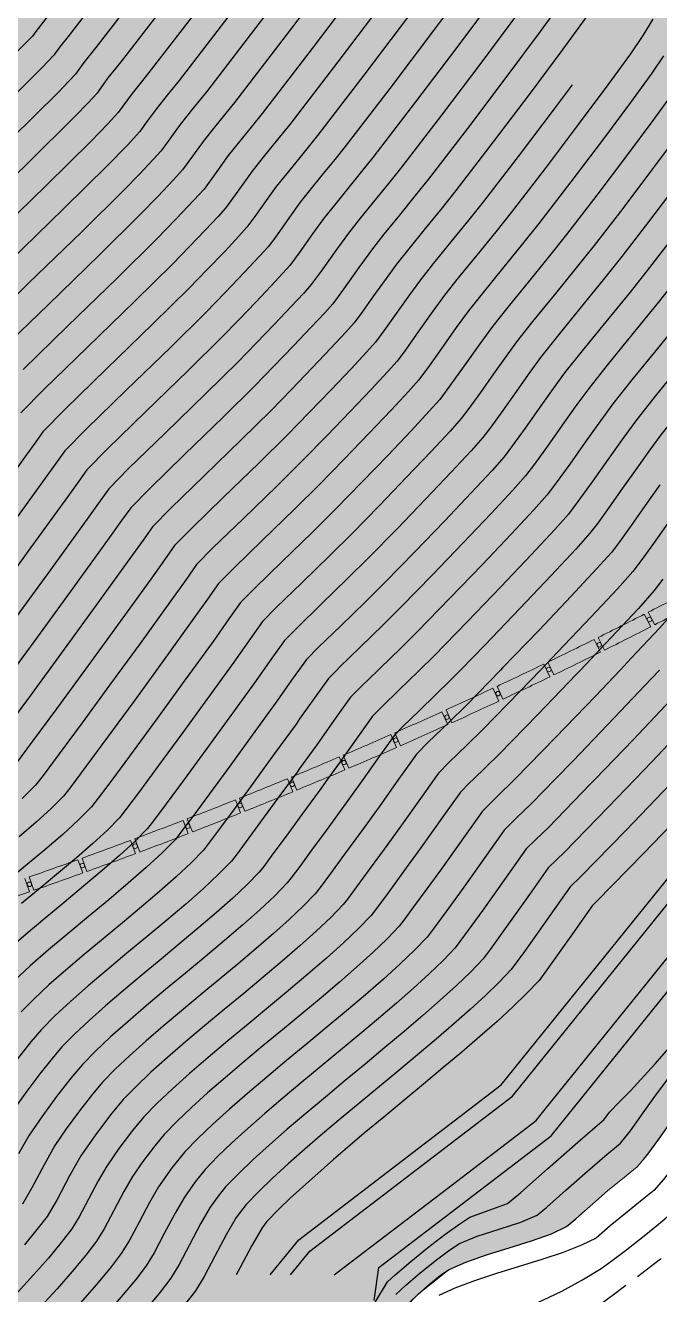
# Model space of a CAD drawing. Header units: millimetres. Extents: x -335 to 64136, y 248 to 109842.
# Drawn here: x -43.4 to -16.5, y 576.9 to 630.8 of the extents above; entities that cross this region are included whole.
import ezdxf

# ---------------------------------------------------------------- set-up
doc = ezdxf.new("R2010")
doc.units = ezdxf.units.MM
doc.header["$MEASUREMENT"] = 0
doc.linetypes.add('TRATTEGGIATA2', pattern=[0.375, 0.25, -0.125])
for name, color, linetype in [('colore lago', 131, 'Continuous'), ('curve livello 1m', 2, 'Continuous'), ('curve livello 5m', 7, 'Continuous'), ('LIN010CO', 2, 'Continuous'), ('LIN018CO', 6, 'Continuous'), ('TRATTCOLO-32', 255, 'Continuous')]:
    doc.layers.add(name, color=color, linetype=linetype)
doc.layers.add('Colori bordi', color=5, linetype='Continuous', plot=False)
doc.layers.add('no_plot', color=5, linetype='Continuous', plot=False)

# ---------------------------------------------------------------- blocks, each defined once
blk = doc.blocks.new('barrageflott')
at = {"layer": 'TRATTCOLO-32'}
h = blk.add_hatch(color=256, dxfattribs=at)
h.paths.add_polyline_path([(-40.677, 110.423), (-41.157, 110.064, -0.002639), (-39.854, 108.3), (-39.369, 108.655, 0.002639)])
h.paths.add_polyline_path([(-39.257, 108.501), (-39.742, 108.147, -0.002639), (-38.458, 106.369), (-37.97, 106.717, 0.002639)])
h.paths.add_polyline_path([(-37.86, 106.563), (-38.348, 106.214, -0.002639), (-37.085, 104.422), (-36.593, 104.764, 0.002639)])
h.paths.add_polyline_path([(-36.484, 104.608), (-36.977, 104.266, -0.002639), (-35.735, 102.459), (-35.238, 102.796, 0.002639)])
h.paths.add_polyline_path([(-35.131, 102.639), (-35.628, 102.302, -0.002639), (-34.406, 100.48), (-33.906, 100.812, 0.002639)])
h.paths.add_polyline_path([(-33.801, 100.653), (-34.302, 100.322, -0.002639), (-33.101, 98.487), (-32.597, 98.813, 0.002639)])
h.paths.add_polyline_path([(-32.494, 98.653), (-32.998, 98.328, -0.002639), (-31.819, 96.479), (-31.311, 96.799, 0.002639)])
h.paths.add_polyline_path([(-31.21, 96.638), (-31.718, 96.318, -0.002639), (-30.56, 94.456), (-30.048, 94.77, 0.002639)])
h.paths.add_polyline_path([(-29.949, 94.608), (-30.46, 94.294, -0.002639), (-29.324, 92.419), (-28.809, 92.727, 0.002639)])
h.paths.add_polyline_path([(-28.711, 92.564), (-29.226, 92.256, -0.002639), (-28.111, 90.367), (-27.593, 90.67, 0.002639)])
h.paths.add_polyline_path([(-27.497, 90.505), (-28.016, 90.203, -0.002639), (-26.922, 88.302), (-26.401, 88.599, 0.002639)])
h.paths.add_polyline_path([(-26.307, 88.433), (-26.829, 88.137, -0.002639), (-25.757, 86.224), (-25.232, 86.514, 0.002639)])
h.paths.add_polyline_path([(-25.14, 86.348), (-25.665, 86.058, -0.002639), (-24.616, 84.132), (-24.088, 84.416, 0.002639)])
h.paths.add_polyline_path([(-23.998, 84.249), (-24.526, 83.965, -0.002639), (-23.499, 82.027), (-22.967, 82.306, 0.002639)])
h.paths.add_polyline_path([(-22.879, 82.137), (-23.411, 81.859, -0.002639), (-22.406, 79.91), (-21.871, 80.182, 0.002639)])
h.paths.add_polyline_path([(-21.785, 80.013), (-22.32, 79.741, -0.002639), (-21.337, 77.78), (-20.799, 78.046, 0.002639)])
h.paths.add_polyline_path([(-20.715, 77.876), (-21.253, 77.61, -0.002639), (-20.293, 75.639), (-19.752, 75.898, 0.002639)])
h.paths.add_polyline_path([(-19.67, 75.727), (-20.211, 75.468, -0.002639), (-19.274, 73.485), (-18.73, 73.738, 0.002639)])
h.paths.add_polyline_path([(-16.684, 69.21), (-17.233, 68.969, -0.002639), (-16.365, 66.956), (-15.812, 67.19, 0.002639)])
h.paths.add_polyline_path([(-17.654, 71.394), (-18.201, 71.147, -0.002639), (-17.309, 69.143), (-16.76, 69.384, 0.002639)])
h.paths.add_polyline_path([(-18.65, 73.566), (-19.194, 73.313, -0.002639), (-18.279, 71.32), (-17.732, 71.567, 0.002639)])
h = blk.add_hatch(color=256, dxfattribs=at)
h.paths.add_polyline_path([(-4.689, 33.162, 0.002639), (-5.201, 35.3), (-5.784, 35.158, -0.002639), (-5.273, 33.025)])
h.paths.add_polyline_path([(-5.247, 35.485, 0.002639), (-5.784, 37.618), (-6.365, 37.468, -0.002639), (-5.829, 35.342)])
h.paths.add_polyline_path([(-5.831, 37.802, 0.002639), (-6.393, 39.929), (-6.972, 39.773, -0.002639), (-6.412, 37.652)])
h.paths.add_polyline_path([(-6.442, 40.112, 0.002639), (-7.028, 42.232), (-7.606, 42.07, -0.002639), (-7.022, 39.956)])
h.paths.add_polyline_path([(-7.08, 42.415, 0.002639), (-7.69, 44.529), (-8.266, 44.359, -0.002639), (-7.657, 42.252)])
h.paths.add_polyline_path([(-7.744, 44.711, 0.002639), (-8.378, 46.817), (-8.952, 46.641, -0.002639), (-8.319, 44.541)])
h.paths.add_polyline_path([(-8.434, 46.999, 0.002639), (-9.092, 49.097), (-9.664, 48.915, -0.002639), (-9.007, 46.822)])
h.paths.add_polyline_path([(-9.15, 49.279, 0.002639), (-9.833, 51.37), (-10.402, 51.18, -0.002639), (-9.722, 49.095)])
h.paths.add_polyline_path([(-9.893, 51.55, 0.002639), (-10.599, 53.633), (-11.166, 53.437, -0.002639), (-10.462, 51.36)])
h.paths.add_polyline_path([(-10.661, 53.813, 0.002639), (-11.392, 55.887), (-11.956, 55.685, -0.002639), (-11.228, 53.616)])
h.paths.add_polyline_path([(-11.456, 56.066, 0.002639), (-12.21, 58.133), (-12.772, 57.924, -0.002639), (-12.02, 55.864)])
h.paths.add_polyline_path([(-12.276, 58.311, 0.002639), (-13.053, 60.368), (-13.614, 60.153, -0.002639), (-12.838, 58.102)])
h.paths.add_polyline_path([(-13.122, 60.546, 0.002639), (-13.923, 62.594), (-14.481, 62.373, -0.002639), (-13.682, 60.33)])
h.paths.add_polyline_path([(-13.993, 62.771, 0.002639), (-14.818, 64.81), (-15.373, 64.582, -0.002639), (-14.551, 62.549)])
h.paths.add_polyline_path([(-14.89, 64.986, 0.002639), (-15.738, 67.015), (-16.29, 66.781, -0.002639), (-15.445, 64.758)])
at = {"layer": 'LIN010CO', "lineweight": 0}
for p, q in [((-22.406, 79.91), (-21.871, 80.182)), ((-22.32, 79.741), (-21.785, 80.013)), ((-21.337, 77.78), (-20.799, 78.046)), ((-21.253, 77.61), (-20.715, 77.876)), ((-20.293, 75.639), (-19.752, 75.898)), ((-20.211, 75.468), (-19.67, 75.727)), ((-19.274, 73.485), (-18.73, 73.738)), ((-19.194, 73.313), (-18.65, 73.566)), ((-18.279, 71.32), (-17.732, 71.567)), ((-18.201, 71.147), (-17.654, 71.394)), ((-17.309, 69.143), (-16.76, 69.384)), ((-17.233, 68.969), (-16.684, 69.21)), ((-16.365, 66.956), (-15.812, 67.19)), ((-16.29, 66.781), (-15.738, 67.015)), ((-15.445, 64.758), (-14.89, 64.986)), ((-15.373, 64.582), (-14.818, 64.81)), ((-14.551, 62.549), (-13.993, 62.771)), ((-14.481, 62.373), (-13.923, 62.594)), ((-13.682, 60.33), (-13.122, 60.546)), ((-13.614, 60.153), (-13.053, 60.368)), ((-12.838, 58.102), (-12.276, 58.311)), ((-12.772, 57.924), (-12.21, 58.133)), ((-12.02, 55.864), (-11.456, 56.066)), ((-11.956, 55.685), (-11.392, 55.887)), ((-11.228, 53.616), (-10.661, 53.813)), ((-11.166, 53.437), (-10.599, 53.633))]:
    blk.add_line(p, q, dxfattribs=at)
for centre in [(-22.095, 79.962), (-21.026, 77.828), (-19.982, 75.683), (-18.962, 73.526), (-17.967, 71.357), (-16.996, 69.177), (-16.051, 66.986), (-15.131, 64.784), (-14.237, 62.572), (-13.368, 60.349), (-12.524, 58.117), (-11.706, 55.876), (-10.914, 53.625)]:
    blk.add_circle(centre, 0.095, dxfattribs=at)
for radius, start, end in [(208.344, 26.97352, 27.57839), (207.744, 26.97352, 27.57839), (208.344, 26.31634, 26.92121), (207.744, 26.31634, 26.92121), (208.344, 25.65917, 26.26404), (207.744, 25.65917, 26.26404), (208.344, 25.002, 25.60687), (207.744, 25.002, 25.60687), (208.344, 24.34482, 24.94969), (207.744, 24.34482, 24.94969), (208.344, 23.68765, 24.29252), (207.744, 23.68765, 24.29252), (208.344, 23.03048, 23.63535), (207.744, 23.03048, 23.63535), (208.344, 22.3733, 22.97817), (207.744, 22.3733, 22.97817), (208.344, 21.71613, 22.321), (207.744, 21.71613, 22.321), (208.344, 21.05896, 21.66383), (207.744, 21.05896, 21.66383), (207.744, 20.40178, 21.00665), (208.344, 20.40178, 21.00665), (207.744, 19.74461, 20.34948), (208.344, 19.74461, 20.34948), (207.744, 19.08744, 19.69231), (208.344, 19.08744, 19.69231), (208.344, 18.43027, 19.03514)]:
    blk.add_arc((-207.55, -14.318), radius, start, end, dxfattribs=at)

msp = doc.modelspace()

# ---------------------------------------------------------------- hatches: boundary and pattern name
at = {"layer": 'colore lago', "linetype": 'Continuous', "lineweight": 0}
msp.add_hatch(color=256, dxfattribs=at).paths.add_polyline_path([(-26.73371, 576.86851), (-27.30586, 576.27454), (-28.35533, 575.7556), (-28.58868, 576.59704), (-34.21807, 572.19889), (-30.53148, 558.90548), (-31.43052, 558.20307), (-41.18732, 563.7232), (-46.81662, 559.32504), (-45.40271, 558.52504), (-46.96419, 558.52504), (-48.93714, 557.47983), (-49.87211, 556.98452), (-50.64523, 556.57494), (-51.1421, 556.31171), (-51.74525, 555.99218), (-52.2825, 555.20983), (-52.85074, 554.31486), (-53.3022, 553.53849), (-53.54948, 553.02397), (-53.63694, 552.32055), (-53.72318, 551.55359), (-53.90602, 551.03188), (-54.22497, 550.25882), (-54.58434, 549.46631), (-54.84207, 548.99805), (-55.85491, 548.01943), (-57.28507, 546.64493), (-58.09324, 545.85163), (-58.80894, 545.14402), (-59.32647, 544.62705), (-59.54012, 544.40568), (-59.77608, 543.86858), (-60.2396, 543.2605), (-60.9479, 542.43178), (-61.53023, 541.81696), (-61.91661, 541.45747), (-62.79601, 541.08281), (-63.86363, 540.74355), (-64.63227, 540.38776), (-64.91308, 539.94514), (-65.21795, 539.44233), (-65.92872, 538.84553), (-66.83402, 538.20357), (-67.55837, 537.5993), (-67.87962, 537.10368), (-68.14968, 536.6152), (-68.40435, 536.15692), (-68.77119, 535.59333), (-69.30456, 534.80804), (-69.9071, 533.94255), (-70.48144, 533.13836), (-71.16371, 532.22249), (-71.96992, 531.17075), (-72.65822, 530.29865), (-73.40125, 529.39268), (-74.13912, 528.51179), (-74.80092, 527.73881), (-75.31576, 527.15654), (-75.61271, 526.84782), (-76.49509, 526.28644), (-77.21889, 525.79902), (-77.46004, 525.14725), (-78.07824, 523.42433), (-86.41016, 525.11729), (-87.59323, 525.3577), (-86.66466, 530.70549), (-86.11966, 536.21049), (-85.92366, 541.7735), (-86.09065, 547.31649), (-86.61266, 552.86749), (-87.52266, 558.34749), (-88.80066, 563.77149), (-90.39565, 569.09049), (-92.36266, 574.27948), (-94.67265, 579.34549), (-97.28665, 584.23349), (-100.24565, 588.95349), (-103.24065, 593.15749), (-106.63165, 597.31349), (-110.40766, 601.38849), (-113.60965, 604.43649), (-117.43968, 607.72349), (-120.85766, 610.30849), (-125.46066, 613.41649), (-130.27665, 616.21348), (-135.23565, 618.68548), (-140.36965, 620.80949), (-145.63966, 622.60249), (-151.01165, 624.04348), (-156.46066, 625.13849), (-161.95365, 625.86749), (-167.33266, 626.22448), (-172.88967, 626.23349), (-178.45165, 625.88649), (-183.94565, 625.14448), (-189.40265, 624.05949), (-192.61674, 623.19254), (-195.26265, 624.43249), (-196.81963, 628.49598), (-196.22853, 629.22996), (-195.76018, 630.08589), (-195.55509, 630.80699), (-195.76254, 631.56973), (-196.26445, 632.51294), (-196.79267, 633.48696), (-197.07904, 634.34208), (-196.99263, 634.83798), (-196.78555, 635.76246), (-196.19062, 638.04703), (-195.37504, 640.97803), (-194.47488, 644.16127), (-193.62618, 647.20257), (-192.96498, 649.70778), (-192.79854, 650.45211), (-192.61456, 651.31606), (-192.49413, 651.82661), (-192.19694, 652.44128), (-191.8245, 653.19788), (-191.33542, 654.33903), (-190.77337, 655.71956), (-190.17104, 657.23426), (-189.56109, 658.77796), (-188.97623, 660.24546), (-188.44912, 661.53159), (-188.01245, 662.53115), (-187.6845, 663.18801), (-187.02891, 664.22677), (-185.33049, 667.16673), (-183.31352, 670.32618), (-182.01501, 672.3005), (6.94187, 672.3005), (24.51942, 640.41892), (22.35258, 637.79302), (19.43992, 633.90845), (16.56166, 629.21652), (13.26785, 624.19701), (9.6617, 619.3413), (7.51188, 615.31799), (2.55244, 608.88901), (2.0328, 607.77608), (1.51316, 606.66316), (1.18443, 607.56056), (0.67902, 608.9403), (-4.57797, 604.10318), (0.16695, 591.14975), (-0.67262, 590.37724), (-10.84219, 595.09389), (-16.09919, 590.25677), (-12.89175, 588.76916), (-13.38813, 587.69007), (-13.6595, 587.40962), (-14.15258, 586.78781), (-14.71984, 586.01012), (-15.32596, 585.1479), (-15.93559, 584.27252), (-16.51337, 583.45533), (-17.02397, 582.76771), (-17.43204, 582.28102), (-17.97069, 581.83978), (-18.69237, 581.25458), (-19.31937, 580.70789), (-20.03851, 580.07211), (-20.42828, 579.73967), (-21.07226, 579.43865), (-21.91495, 579.14058), (-23.82435, 578.54217), (-24.70498, 578.23628), (-25.41219, 577.92223)])

# ---------------------------------------------------------------- linework, layer by layer
at = {"layer": 'Colori bordi', "linetype": 'Continuous', "lineweight": 0, "flags": 128}
msp.add_lwpolyline([(-15.93559, 584.27252), (-16.51337, 583.45533), (-17.02397, 582.76771), (-17.43204, 582.28102), (-17.43204, 582.28102), (-17.97069, 581.83978), (-18.69237, 581.25458), (-19.31937, 580.70789), (-20.03851, 580.07211), (-20.42828, 579.73967), (-21.07226, 579.43865), (-21.91495, 579.14058), (-23.82435, 578.54217), (-24.70498, 578.23628), (-25.41219, 577.92223), (-26.73371, 576.86851), (-27.30586, 576.27454)], dxfattribs=at)
at = {"layer": 'curve livello 1m', "color": 152, "linetype": 'TRATTEGGIATA2', "ltscale": 5, "flags": 128}
msp.add_lwpolyline([(-9.70448, 587.2909), (-10.48138, 585.61583), (-11.50293, 584.35602), (-12.60912, 582.95529), (-13.1347, 582.25087), (-13.79151, 581.34543), (-14.45607, 580.42443), (-15.00487, 579.67332), (-15.31443, 579.27754), (-15.7446, 578.91282), (-16.49605, 578.3152), (-17.45237, 577.58296), (-18.4449, 576.83997), (-19.31406, 576.20439), (-19.90028, 575.7944), (-20.61748, 575.35065), (-21.71594, 574.70246), (-22.64196, 574.16975), (-25.60643, 572.56052), (-27.33622, 572.08081)], dxfattribs=at)
at = {"layer": 'curve livello 5m', "color": 2, "flags": 128}
for points in [[(-28.68796, 648.67982), (-28.70389, 648.64955), (-29.61122, 646.98227), (-30.46506, 645.47565), (-31.23497, 644.18935), (-31.23497, 644.18935), (-32.21875, 642.7588), (-33.99246, 640.32003), (-36.30802, 637.20662), (-38.91733, 633.75215), (-41.57229, 630.29019), (-41.57229, 630.29019), (-41.92644, 629.84991), (-42.17844, 629.50005), (-42.67588, 628.97539), (-44.7627, 626.91048)], [(-25.98125, 641.32397), (-26.18702, 640.9609), (-26.84639, 639.85927), (-26.84639, 639.85927), (-27.68893, 638.63411), (-29.20799, 636.54548), (-31.1911, 633.87906), (-33.42578, 630.92055), (-35.69957, 627.95563), (-36.28175, 627.23271), (-36.82766, 626.55318), (-36.82766, 626.55318), (-37.26046, 625.94978), (-37.63037, 625.43878), (-37.63037, 625.43878), (-37.96675, 625.06842), (-38.5536, 624.44945), (-39.21486, 623.76756), (-39.21486, 623.76756), (-41.00214, 621.99904), (-43.25736, 619.80934), (-45.28377, 617.83676)], [(-24.42351, 632.77092), (-26.07417, 630.5515), (-27.93424, 628.08895), (-29.82685, 625.62106), (-29.82685, 625.62106), (-30.26609, 625.06908), (-30.80844, 624.40219), (-31.33551, 623.75358), (-31.72889, 623.25645), (-31.72889, 623.25645), (-32.18916, 622.62077), (-32.71629, 621.8747), (-33.08229, 621.37751), (-33.08229, 621.37751), (-33.45647, 620.9607), (-34.10994, 620.26407), (-34.91747, 619.41972), (-35.75384, 618.55973), (-35.75384, 618.55973), (-37.24158, 617.08761), (-39.11884, 615.26488), (-40.80564, 613.6229), (-41.72202, 612.69299), (-41.72202, 612.69299), (-42.04069, 612.24495), (-42.47626, 611.62924), (-42.47626, 611.62924), (-44.2343, 609.19794)], [(-20.20001, 628.24209), (-20.95725, 627.22393), (-22.44269, 625.25735), (-23.95413, 623.2865), (-23.95413, 623.2865), (-24.5721, 622.50991), (-25.33514, 621.57166), (-26.07667, 620.65913), (-26.63011, 619.95973), (-26.63011, 619.95973), (-27.09443, 619.32327), (-27.65676, 618.52839), (-28.1818, 617.7883), (-28.53422, 617.31624), (-28.53422, 617.31624), (-28.91829, 616.88455), (-29.5764, 616.17712), (-30.41832, 615.28911), (-31.35387, 614.31566), (-32.29282, 613.35191), (-32.29282, 613.35191), (-33.48103, 612.17617), (-34.98032, 610.72043), (-36.3275, 609.40904), (-37.05938, 608.66636), (-37.05938, 608.66636), (-37.48761, 608.06429), (-38.07291, 607.23693), (-38.07291, 607.23693), (-39.4771, 605.29499), (-40.83711, 603.42401), (-42.06855, 601.73909), (-43.08705, 600.35529), (-43.80824, 599.3877)], [(-15.84032, 623.89637), (-16.95115, 622.42575), (-18.08141, 620.95193), (-18.08141, 620.95193), (-18.87811, 619.95075), (-19.86183, 618.74113), (-20.81782, 617.56469), (-21.53133, 616.663), (-21.53133, 616.663), (-21.99453, 616.03172), (-22.56092, 615.23452), (-23.14121, 614.41216), (-23.64605, 613.7054), (-23.98615, 613.25497), (-23.98615, 613.25497), (-24.4813, 612.69842), (-25.32974, 611.7864), (-26.41517, 610.64156), (-27.62128, 609.38656), (-28.8318, 608.14408), (-28.8318, 608.14408), (-29.72047, 607.26474), (-30.8418, 606.17598), (-31.84937, 605.19518), (-32.39675, 604.63972), (-32.39675, 604.63972), (-32.93452, 603.88364), (-33.66955, 602.84462), (-34.71991, 601.39203), (-35.7372, 599.99252), (-36.65833, 598.73218), (-37.42018, 597.69709), (-37.95964, 596.97332), (-38.21359, 596.64696), (-38.21359, 596.64696), (-38.74729, 596.10242), (-39.395, 595.50354), (-40.12869, 594.86357), (-40.92027, 594.19578), (-41.74171, 593.51344), (-42.56492, 592.82981), (-43.36187, 592.15815), (-44.10448, 591.51173)], [(-12.89209, 617.75857), (-13.18412, 617.39158), (-14.38852, 615.91061), (-15.55898, 614.47024), (-16.43256, 613.36627), (-16.43256, 613.36627), (-16.89342, 612.74095), (-17.45468, 611.95461), (-18.05306, 611.107), (-18.62528, 610.29782), (-19.10804, 609.62681), (-19.43807, 609.1937), (-19.43807, 609.1937), (-20.04431, 608.5123), (-21.08308, 607.39567), (-22.41201, 605.994), (-23.8887, 604.45747), (-24.93498, 603.38356)], [(-33.00054, 577.68741), (-31.79135, 579.18419), (-23.20061, 585.75967), (-5.67584, 607.49649)], [(-24.93499, 603.38356), (-25.37079, 602.93624), (-25.37079, 602.93624), (-25.95992, 602.3533), (-26.7033, 601.63152), (-27.37125, 600.98131), (-27.73413, 600.61308), (-27.73413, 600.61308), (-28.38145, 599.70297), (-29.05654, 598.7487)], [(-16.48422, 603.38356), (-16.83644, 603.00494), (-18.40887, 601.34644), (-20.15613, 599.52837), (-20.91574, 598.7487)], [(-29.05653, 598.7487), (-29.2662, 598.45231), (-29.96271, 597.48907), (-30.63729, 596.56103), (-31.24811, 595.72528), (-31.75331, 595.03889), (-32.11103, 594.55895), (-32.27944, 594.34253), (-32.27944, 594.34253), (-32.81331, 593.79203), (-33.4481, 593.19345), (-34.16393, 592.55617), (-34.94092, 591.88961), (-35.75919, 591.20316), (-36.59885, 590.50621), (-37.44004, 589.80816), (-38.26286, 589.11842), (-39.04745, 588.44637), (-39.77391, 587.80142), (-40.42237, 587.19295), (-40.97295, 586.63038), (-40.97295, 586.63038), (-41.46169, 586.0531), (-42.07255, 585.2656), (-42.69945, 584.4088), (-43.23629, 583.62366), (-43.23629, 583.62366), (-43.68405, 582.83358)], [(-20.91574, 598.7487), (-21.90976, 597.72842), (-22.56476, 597.08707), (-23.07148, 596.58645), (-23.07148, 596.58645), (-23.82835, 595.52232), (-24.86285, 594.06), (-24.86285, 594.06), (-25.53739, 593.12954), (-26.08644, 592.38069), (-26.34528, 592.0381), (-26.34528, 592.0381), (-26.87886, 591.48354), (-27.50263, 590.88602), (-28.20179, 590.25253), (-28.96152, 589.59008), (-29.767, 588.90567), (-30.60343, 588.2063), (-31.456, 587.49898), (-32.30989, 586.7907), (-33.15028, 586.08847), (-33.96237, 585.39929), (-34.73134, 584.73016), (-35.44238, 584.08809), (-36.08067, 583.48007), (-36.63141, 582.91311), (-36.63141, 582.91311), (-37.17176, 582.24245), (-37.74363, 581.43559), (-37.74363, 581.43559), (-38.12895, 580.7702), (-38.56999, 579.9365), (-38.99239, 579.14259), (-39.32175, 578.59655), (-39.32175, 578.59655), (-39.79905, 577.97719), (-40.38335, 577.2726), (-41.04972, 576.50921)], [(-17.16895, 582.59479), (-17.02397, 582.76771), (-16.51337, 583.45533), (-15.93558, 584.27251), (-15.32596, 585.14789), (-14.71984, 586.01011), (-14.15257, 586.7878), (-13.6595, 587.40961), (-13.38813, 587.69007)], [(-27.30585, 576.27455), (-27.12604, 576.48665), (-26.73371, 576.86851), (-26.26718, 577.28231), (-25.77271, 577.67174), (-25.41219, 577.92223), (-24.70498, 578.23628), (-23.82435, 578.54217), (-22.86332, 578.84268), (-21.91495, 579.14058), (-21.07225, 579.43865), (-20.42828, 579.73966), (-20.0385, 580.0721), (-19.72213, 580.35181)]]:
    msp.add_lwpolyline(points, dxfattribs=at)
at = {"layer": 'LIN018CO', "color": 2, "flags": 128}
for points in [[(-32.13922, 577.68741), (-31.32051, 578.70083), (-22.72951, 585.27653), (-4.81521, 607.49649)], [(-18.24377, 588.56205), (-15.15214, 592.39675)], [(-21.3354, 584.72735), (-18.24377, 588.56205)], [(-22.09389, 583.96223), (-21.72401, 584.24534), (-21.3354, 584.72735)], [(-26.00634, 580.96757), (-22.09389, 583.96223)], [(-29.91879, 577.97292), (-26.00634, 580.96757)], [(-30.2918, 577.68741), (-29.91879, 577.97292)]]:
    msp.add_lwpolyline(points, dxfattribs=at)
at = {"layer": 'no_plot'}
for p, q in [((-28.40069, 578.00152), (-21.09118, 583.59633)), ((-32.15607, 580.94376), (-30.31778, 582.59474)), ((-28.58868, 576.59703), (-28.40069, 578.00152)), ((-28.56215, 576.50139), (-28.0306, 577.39115))]:
    msp.add_line(p, q, dxfattribs=at)
at = {"layer": 'no_plot', "flags": 128}
for points in [[(-24.50592, 659.96855), (-25.11212, 658.55054), (-25.85112, 656.92958), (-26.6916, 655.16703), (-27.60227, 653.32428), (-28.55181, 651.46269), (-29.50893, 649.64363), (-30.44232, 647.92848), (-31.32067, 646.3786), (-32.11269, 645.05537), (-32.11269, 645.05537), (-33.12471, 643.58374), (-34.94936, 641.07495), (-37.33141, 637.87214), (-40.01564, 634.31847), (-42.74683, 630.7571), (-42.74683, 630.7571), (-42.9462, 630.50925), (-43.08806, 630.3123), (-43.36808, 630.01695), (-45.51481, 627.89276)], [(-23.17513, 657.40398), (-23.7475, 656.06513), (-24.44524, 654.53466), (-25.23881, 652.87051), (-26.09863, 651.13063), (-26.99517, 649.37297), (-27.89885, 647.65546), (-28.78013, 646.03606), (-29.60945, 644.5727), (-30.35726, 643.32334), (-30.35726, 643.32334), (-31.31278, 641.93387), (-33.03557, 639.56512), (-35.28464, 636.54111), (-37.81902, 633.18583), (-40.39774, 629.82328), (-40.39774, 629.82328), (-40.90669, 629.19056), (-41.26883, 628.6878), (-41.5438, 628.38986), (-41.98367, 627.93382), (-41.98367, 627.93382), (-44.01059, 625.92819)], [(-30.16771, 633.21355), (-32.32747, 630.35423), (-34.52502, 627.48871), (-34.52502, 627.48871), (-34.93943, 626.97065), (-35.43016, 626.36804), (-35.80791, 625.89383), (-35.80791, 625.89383), (-36.30009, 625.20764), (-36.72075, 624.62653), (-36.72075, 624.62653), (-37.10329, 624.20534), (-37.77066, 623.50144), (-38.52265, 622.72599), (-38.52265, 622.72599), (-40.25003, 621.01676), (-42.42965, 618.90045), (-44.38814, 616.99399)], [(-36.72071, 632.61951), (-39.2232, 629.35637), (-39.2232, 629.35637), (-39.56573, 628.93103), (-39.88693, 628.53121), (-39.88693, 628.53121), (-40.35921, 627.87554), (-40.71782, 627.487), (-41.29147, 626.89226), (-41.29147, 626.89226), (-43.25848, 624.9459), (-45.74047, 622.53601)], [(-29.14433, 632.54803), (-31.22916, 629.78791), (-33.35048, 627.0218), (-33.35048, 627.0218), (-33.81489, 626.44123), (-34.36483, 625.76591), (-34.78815, 625.23449), (-34.78815, 625.23449), (-35.33972, 624.4655), (-35.81114, 623.81427), (-35.81114, 623.81427), (-36.23983, 623.34227), (-36.98772, 622.55344), (-37.83045, 621.68443), (-37.83045, 621.68443), (-39.49792, 620.03447), (-41.60195, 617.99156), (-43.49252, 616.15122)], [(-23.46661, 632.01601), (-25.05079, 629.88598), (-26.83593, 627.52263), (-28.6523, 625.15415), (-28.6523, 625.15415), (-29.12729, 624.55725), (-29.71378, 623.83608), (-30.28374, 623.13469), (-30.70913, 622.59711), (-30.70913, 622.59711), (-31.20686, 621.90969), (-31.77689, 621.10291), (-32.17268, 620.56526), (-32.17268, 620.56526), (-32.46789, 620.23344), (-32.97372, 619.6897), (-33.62085, 619.00715), (-34.33993, 618.25893), (-35.06163, 617.51817), (-35.06163, 617.51817), (-36.48947, 616.10532), (-38.29113, 614.35599), (-39.91001, 612.78013), (-40.78949, 611.88766), (-40.78949, 611.88766), (-41.13008, 611.40882), (-41.59559, 610.75078), (-41.59559, 610.75078), (-43.28286, 608.41735), (-44.91703, 606.1692)], [(-35.6224, 632.05319), (-38.04865, 628.88945), (-38.04865, 628.88945), (-38.47107, 628.36492), (-38.86718, 627.87187), (-38.86718, 627.87187), (-39.4496, 627.06329), (-39.89184, 626.58413), (-40.59927, 625.85069), (-40.59927, 625.85069), (-42.50637, 623.96362), (-44.91277, 621.62712)], [(-20.44121, 632.0346), (-21.55282, 630.50618), (-23.00402, 628.55496), (-24.63931, 626.38999), (-26.30321, 624.22032), (-26.30321, 624.22032), (-26.8497, 623.53358), (-27.52446, 622.70387), (-28.1802, 621.89691), (-28.66962, 621.27842), (-28.66962, 621.27842), (-29.24226, 620.48754), (-29.89809, 619.55933), (-30.35345, 618.94075), (-30.35345, 618.94075), (-30.69309, 618.559), (-31.27506, 617.93341), (-32.01959, 617.14813), (-32.8469, 616.28729), (-33.67723, 615.43504), (-33.67723, 615.43504), (-34.98525, 614.14075), (-36.63573, 612.53821), (-38.11876, 611.09458), (-38.92443, 610.27701), (-38.92443, 610.27701), (-39.30884, 609.73655), (-39.83425, 608.99386), (-39.83425, 608.99386), (-41.37998, 606.85617), (-42.87707, 604.79661), (-44.23263, 602.94185)], [(-28.12094, 631.88252), (-30.13085, 629.22159), (-32.17593, 626.55489), (-32.17593, 626.55489), (-32.69035, 625.91181), (-33.29949, 625.16378), (-33.7684, 624.57514), (-33.7684, 624.57514), (-34.37935, 623.72336), (-34.90152, 623.00202), (-34.90152, 623.00202), (-35.2148, 622.65304), (-35.76191, 622.0698), (-36.43801, 621.36288), (-37.13825, 620.64286), (-37.13825, 620.64286), (-38.74581, 619.05218), (-40.77425, 617.08267), (-42.59689, 615.30845), (-43.58707, 614.30365)], [(-34.52409, 631.48687), (-36.87411, 628.42254), (-36.87411, 628.42254), (-37.37641, 627.79882), (-37.84742, 627.21252), (-37.84742, 627.21252), (-38.22083, 626.69192), (-38.53998, 626.25103), (-38.53998, 626.25103), (-39.06585, 625.68127), (-39.90706, 624.80912), (-39.90706, 624.80912), (-41.75425, 622.98133), (-44.08506, 620.71823)], [(-27.09756, 631.21701), (-29.03255, 628.65527), (-31.00139, 626.08798), (-31.00139, 626.08798), (-31.56581, 625.38239), (-32.23416, 624.56166), (-32.74864, 623.9158), (-32.74864, 623.9158), (-33.17146, 623.33185), (-33.65569, 622.6465), (-33.99191, 622.18976), (-33.99191, 622.18976), (-34.33564, 621.80687), (-34.93593, 621.16694), (-35.67774, 620.3913), (-36.44604, 619.6013), (-36.44604, 619.6013), (-37.9937, 618.06989), (-39.94654, 616.17378), (-41.70126, 614.46567), (-42.65454, 613.49832), (-42.65454, 613.49832), (-42.95131, 613.08108), (-43.35693, 612.50771), (-43.35693, 612.50771), (-45.18574, 609.97854)], [(-19.53524, 631.20966), (-20.59593, 629.75127), (-21.98063, 627.88945), (-23.541, 625.82367), (-25.12867, 623.75341), (-25.12867, 623.75341), (-25.7109, 623.02175), (-26.4298, 622.13776), (-27.12843, 621.27802), (-27.64987, 620.61907), (-27.64987, 620.61907), (-28.08733, 620.01943), (-28.61713, 619.27053), (-29.1118, 618.57325), (-29.44383, 618.12849), (-29.44383, 618.12849), (-29.80569, 617.72177), (-30.42573, 617.05527), (-31.21896, 616.21862), (-32.10038, 615.30148), (-32.98502, 614.39347), (-32.98502, 614.39347), (-34.23314, 613.15846), (-35.80802, 611.62932), (-37.22313, 610.25181), (-37.99191, 609.47168), (-37.99191, 609.47168), (-38.39823, 608.90042), (-38.95358, 608.1154), (-38.95358, 608.1154), (-40.42854, 606.07558), (-41.85709, 604.11031), (-43.15059, 602.34047), (-44.22042, 600.88693)], [(-22.50972, 631.26109), (-24.0274, 629.22047), (-25.73762, 626.95631), (-27.47776, 624.68724), (-27.47776, 624.68724), (-27.98849, 624.04541), (-28.61912, 623.26998), (-29.23197, 622.5158), (-29.68938, 621.93776), (-29.68938, 621.93776), (-30.22456, 621.19862), (-30.83749, 620.33112), (-31.26306, 619.753), (-31.26306, 619.753), (-31.58049, 619.39622), (-32.12439, 618.81156), (-32.82022, 618.07764), (-33.59342, 617.27311), (-34.36943, 616.4766), (-34.36943, 616.4766), (-35.73736, 615.12303), (-37.46343, 613.4471), (-39.01438, 611.93736), (-39.85696, 611.08234), (-39.85696, 611.08234), (-40.21946, 610.57269), (-40.71492, 609.87232), (-40.71492, 609.87232), (-42.33142, 607.63676), (-43.89705, 605.48291)], [(-16.77532, 631.02843), (-17.19151, 630.3331), (-17.19151, 630.3331), (-17.72331, 629.55978), (-18.68213, 628.24145), (-19.93386, 626.55842), (-21.34438, 624.69103), (-22.77958, 622.81959), (-22.77958, 622.81959), (-23.4333, 621.99808), (-24.24048, 621.00555), (-25.0249, 620.04024), (-25.61036, 619.30038), (-25.61036, 619.30038), (-26.10153, 618.62711), (-26.69639, 617.78625), (-27.2518, 617.00335), (-27.6246, 616.50399), (-27.6246, 616.50399), (-28.0309, 616.04732), (-28.72707, 615.29898), (-29.61769, 614.3596), (-30.60735, 613.32984), (-31.60061, 612.31034), (-31.60061, 612.31034), (-32.72891, 611.19389), (-34.15262, 609.81154), (-35.43188, 608.56627), (-36.12685, 607.86103), (-36.12685, 607.86103), (-36.57699, 607.22816), (-37.19224, 606.35847), (-37.19224, 606.35847), (-38.52566, 604.5144), (-39.81713, 602.73771), (-40.9865, 601.13771), (-41.95367, 599.82365), (-42.63852, 598.90482), (-42.96092, 598.4905), (-42.96092, 598.4905), (-43.52386, 597.92457)], [(-16.31379, 629.46708), (-16.81735, 628.73484), (-17.72524, 627.48654), (-18.91048, 625.89291), (-20.24607, 624.12471), (-21.60504, 622.35267), (-21.60504, 622.35267), (-22.2945, 621.48625), (-23.14581, 620.43945), (-23.97313, 619.42135), (-24.5906, 618.64103), (-24.5906, 618.64103), (-25.10863, 617.93095), (-25.73602, 617.04411), (-26.3218, 616.2184), (-26.71499, 615.69173), (-26.71499, 615.69173), (-27.1435, 615.2101), (-27.87773, 614.42083), (-28.81706, 613.43009), (-29.86083, 612.34402), (-30.90841, 611.26877), (-30.90841, 611.26877), (-31.9768, 610.2116), (-33.32491, 608.90265), (-34.53625, 607.72349), (-35.19433, 607.0557), (-35.19433, 607.0557), (-35.66638, 606.39203), (-36.31157, 605.48001), (-36.31157, 605.48001), (-37.57422, 603.7338), (-38.79714, 602.05142), (-39.90446, 600.53633), (-40.8203, 599.29201), (-41.4688, 598.42195), (-41.77409, 598.02962), (-41.77409, 598.02962), (-42.29382, 597.50288), (-42.93204, 596.91966), (-43.65545, 596.29569)], [(-15.91138, 627.9099), (-16.76834, 626.73162), (-17.88709, 625.2274), (-19.14776, 623.55839), (-20.43049, 621.88576), (-20.43049, 621.88576), (-21.15571, 620.97441), (-22.05115, 619.87334), (-22.92136, 618.80246), (-23.57084, 617.98169), (-23.57084, 617.98169), (-24.11574, 617.23479), (-24.77565, 616.30197), (-25.3918, 615.43345), (-25.80537, 614.87948), (-25.80537, 614.87948), (-26.2561, 614.37287), (-27.0284, 613.54269), (-28.01643, 612.50058), (-29.11432, 611.3582), (-30.21621, 610.22721), (-30.21621, 610.22721), (-31.22469, 609.22931), (-32.49721, 607.99376), (-33.64062, 606.88072), (-34.2618, 606.25037), (-34.2618, 606.25037), (-34.75576, 605.5559), (-35.4309, 604.60155), (-35.4309, 604.60155), (-36.62278, 602.95321), (-37.77716, 601.36512), (-38.82242, 599.93495), (-39.68693, 598.76037), (-40.29908, 597.93907), (-40.58726, 597.56873), (-40.58726, 597.56873), (-41.13392, 597.01469), (-41.80523, 596.40124), (-42.56613, 595.74493), (-43.3816, 595.06232), (-44.21659, 594.36999)], [(-15.81145, 625.97671), (-16.86371, 624.56188), (-18.04946, 622.99207), (-19.25595, 621.41885), (-19.25595, 621.41885), (-20.01691, 620.46258), (-20.95649, 619.30724), (-21.86959, 618.18357), (-22.55109, 617.32234), (-22.55109, 617.32234), (-22.9935, 616.71938), (-23.53449, 615.95796), (-24.08873, 615.1725), (-24.57093, 614.49744), (-24.89576, 614.06722), (-24.89576, 614.06722), (-25.3687, 613.53565), (-26.17907, 612.66454), (-27.2158, 611.57107), (-28.3678, 610.37238), (-29.524, 609.18564), (-29.524, 609.18564), (-30.47258, 608.24703), (-31.6695, 607.08487), (-32.745, 606.03795), (-33.32927, 605.44505), (-33.32927, 605.44505), (-33.84514, 604.71977), (-34.55023, 603.72309), (-34.55023, 603.72309), (-35.67134, 602.17262), (-36.75718, 600.67882), (-37.74037, 599.33356), (-38.55355, 598.22873), (-39.12936, 597.4562), (-39.40043, 597.10784), (-39.40043, 597.10784), (-39.91018, 596.58773), (-40.52884, 596.01571), (-41.22961, 595.40445), (-41.98569, 594.76662), (-42.77028, 594.11489), (-43.55657, 593.46192)], [(-15.85284, 621.85943), (-16.90686, 620.48502), (-16.90686, 620.48502), (-17.73931, 619.43891), (-18.76717, 618.17503), (-19.76605, 616.9458), (-20.51158, 616.00365), (-20.51158, 616.00365), (-20.99555, 615.34405), (-21.58736, 614.51108), (-22.19368, 613.65183), (-22.72118, 612.91335), (-23.07653, 612.44272), (-23.07653, 612.44272), (-23.5939, 611.8612), (-24.48041, 610.90825), (-25.61453, 609.71205), (-26.87477, 608.40075), (-28.13959, 607.10251), (-28.13959, 607.10251), (-28.96835, 606.28245), (-30.0141, 605.26709), (-30.95374, 604.35241), (-31.46422, 603.83439), (-31.46422, 603.83439), (-32.02391, 603.04751), (-32.78888, 601.96616), (-33.76847, 600.61144), (-34.71722, 599.30622), (-35.57629, 598.1308), (-36.2868, 597.16545), (-36.78992, 596.49045), (-37.02676, 596.18607), (-37.02676, 596.18607), (-37.5844, 595.61711), (-38.26117, 594.99136), (-39.02776, 594.32269), (-39.85486, 593.62494), (-40.71314, 592.912), (-41.57328, 592.1977), (-42.40598, 591.49591), (-43.1819, 590.82049), (-43.87174, 590.1853)], [(-4.54419, 621.50005), (-4.89963, 620.71924), (-5.35778, 619.82103), (-5.7812, 619.07489), (-5.7812, 619.07489), (-6.13146, 618.57888), (-6.77195, 617.71771), (-7.51051, 616.74972), (-7.51051, 616.74972), (-8.62893, 615.34425), (-10.00988, 613.64619), (-11.3519, 611.99468), (-12.35353, 610.72889), (-12.35353, 610.72889), (-12.88195, 610.0119), (-13.52548, 609.1103), (-14.21158, 608.13844), (-14.86768, 607.21065), (-15.42121, 606.44129), (-15.79961, 605.94468), (-15.79961, 605.94468), (-16.49471, 605.1634), (-17.68576, 603.88309), (-18.15937, 603.38356)], [(-15.73232, 620.01811), (-16.60051, 618.92708), (-17.67251, 617.60892), (-18.71429, 616.32691), (-19.49182, 615.34431), (-19.49182, 615.34431), (-19.99658, 614.65638), (-20.6138, 613.78765), (-21.24616, 612.8915), (-21.79631, 612.12131), (-22.16692, 611.63046), (-22.16692, 611.63046), (-22.7065, 611.02397), (-23.63108, 610.03011), (-24.8139, 608.78254), (-26.12825, 607.41493), (-27.44739, 606.06095), (-27.44739, 606.06095), (-28.21624, 605.30017), (-29.18639, 604.3582), (-30.05812, 603.50963), (-30.18236, 603.38356)], [(-15.46171, 618.41525), (-16.57785, 617.04282), (-17.66252, 615.70802), (-18.47207, 614.68496), (-18.47207, 614.68496), (-18.99761, 613.96871), (-19.64024, 613.06421), (-20.29863, 612.13116), (-20.87143, 611.32926), (-21.2573, 610.81821), (-21.2573, 610.81821), (-21.81911, 610.18675), (-22.78175, 609.15196), (-24.01327, 607.85303), (-25.38173, 606.42911), (-26.75518, 605.01938), (-26.75518, 605.01938), (-27.46413, 604.31788), (-28.35869, 603.44931), (-28.42623, 603.38356)], [(-15.48319, 616.47671), (-16.61075, 615.08913), (-17.45231, 614.02562), (-17.45231, 614.02562), (-17.99863, 613.28104), (-18.66668, 612.34077), (-19.35111, 611.37083), (-19.94656, 610.53722), (-20.34769, 610.00595), (-20.34769, 610.00595), (-20.93171, 609.34952), (-21.93241, 608.27382), (-23.21264, 606.92352), (-24.63522, 605.44329), (-26.06298, 603.97782), (-26.06298, 603.97782), (-26.66354, 603.38356)], [(-16.47238, 611.24354), (-17.09269, 610.36486), (-17.68588, 609.52603), (-18.18633, 608.83043), (-18.52846, 608.38145), (-18.52846, 608.38145), (-19.15691, 607.67507), (-20.23375, 606.51753), (-21.61138, 605.06449), (-23.14219, 603.47165), (-23.22801, 603.38356)], [(-16.13232, 609.62272), (-16.74648, 608.75424), (-17.26462, 608.03405), (-17.61884, 607.56919), (-17.61884, 607.56919), (-18.26951, 606.83785), (-19.38442, 605.63938), (-20.81075, 604.13498), (-21.53291, 603.38356)], [(-16.34292, 607.23767), (-16.70923, 606.75694), (-16.70923, 606.75694), (-17.38211, 606.00062), (-18.53509, 604.76124), (-19.84127, 603.38356)], [(-30.18237, 603.38356), (-30.53171, 603.02906), (-30.53171, 603.02906), (-31.11331, 602.21137), (-31.7552, 601.304)], [(-28.42624, 603.38356), (-29.16251, 602.66685), (-29.59918, 602.22373), (-29.59918, 602.22373), (-30.20269, 601.37524), (-31.02756, 600.20923), (-31.02756, 600.20923), (-31.7552, 599.20292)], [(-26.66355, 603.38356), (-26.71204, 603.33558), (-27.531, 602.54041), (-28.26688, 601.82408), (-28.66665, 601.4184), (-28.66665, 601.4184), (-29.29207, 600.5391), (-30.14689, 599.33077), (-30.14689, 599.33077), (-30.56777, 598.7487)], [(-23.22802, 603.38356), (-24.67859, 601.89468), (-24.67859, 601.89468), (-25.4252, 601.15941), (-26.29588, 600.31442), (-26.8016, 599.80775), (-26.8016, 599.80775), (-27.47084, 598.86684), (-27.55442, 598.7487)], [(-21.53291, 603.38356), (-22.39568, 602.48583), (-23.98638, 600.85311), (-23.98638, 600.85311), (-24.64848, 600.20107), (-25.4206, 599.45174), (-25.86907, 599.00242), (-25.86907, 599.00242), (-26.04954, 598.7487)], [(-19.84128, 603.38356), (-20.01013, 603.20547), (-21.64917, 601.50001), (-23.29418, 599.81155), (-23.29418, 599.81155), (-23.87176, 599.24274), (-24.38082, 598.7487)], [(-18.15938, 603.38356), (-19.2095, 602.27595), (-20.90265, 600.51419), (-22.60198, 598.76998), (-22.60198, 598.76998), (-22.62371, 598.7487)], [(-14.81797, 603.38356), (-15.98711, 602.1268), (-17.60823, 600.41693), (-19.2115, 598.7487)], [(-13.18142, 603.38356), (-13.83253, 602.65172), (-15.13778, 601.24865), (-16.8076, 599.48742), (-17.51756, 598.7487)], [(-31.7552, 601.30399), (-31.90821, 601.0877), (-31.90821, 601.0877), (-32.81703, 599.83085), (-33.69724, 598.61993), (-34.49424, 597.52942), (-35.15343, 596.63381), (-35.6202, 596.00757), (-35.83993, 595.72519), (-35.83993, 595.72519), (-36.36304, 595.1884), (-36.99114, 594.60159), (-37.70124, 593.97561), (-38.47039, 593.32132), (-39.27561, 592.64957), (-40.09392, 591.97124), (-40.90236, 591.29717), (-41.67794, 590.63822), (-42.3977, 590.00526), (-43.03867, 589.40915), (-43.57786, 588.86075)], [(-31.7552, 599.20291), (-31.86559, 599.05025), (-32.67726, 597.93363), (-33.4122, 596.92804), (-34.02006, 596.10217), (-34.45048, 595.5247), (-34.6531, 595.2643), (-34.6531, 595.2643), (-35.19774, 594.70542), (-35.85169, 594.09446), (-36.59103, 593.44271), (-37.39184, 592.76148), (-38.2302, 592.06208), (-39.0822, 591.35582), (-39.92392, 590.654), (-40.73143, 589.96794), (-41.48082, 589.30892), (-42.14817, 588.68827), (-42.70956, 588.11729), (-42.70956, 588.11729), (-43.16425, 587.58718), (-43.72935, 586.87345)], [(-30.56776, 598.7487), (-30.91415, 598.26966), (-31.65728, 597.24733), (-32.33016, 596.32666), (-32.88668, 595.57053), (-33.28075, 595.04182), (-33.46627, 594.80341), (-33.46627, 594.80341), (-33.98058, 594.27309), (-34.59211, 593.69643), (-35.28171, 593.08251), (-36.03023, 592.44037), (-36.81852, 591.77907), (-37.62742, 591.10766), (-38.43779, 590.43519), (-39.23046, 589.77071), (-39.9863, 589.12329), (-40.68615, 588.50196), (-41.31085, 587.9158), (-41.84125, 587.37384), (-41.84125, 587.37384), (-42.25751, 586.88854), (-42.77484, 586.23513), (-43.3334, 585.49311), (-43.87334, 584.74199)], [(-24.38082, 598.7487), (-24.5453, 598.58907), (-24.93653, 598.1971), (-24.93653, 598.1971), (-25.64959, 597.19459), (-26.62419, 595.81693), (-26.62419, 595.81693), (-27.34659, 594.81918), (-28.00198, 593.92114), (-28.49216, 593.25673), (-28.71894, 592.95987), (-28.71894, 592.95987), (-29.26166, 592.39789), (-29.90126, 591.78975), (-30.6204, 591.14366), (-31.40171, 590.46781), (-32.22785, 589.77042), (-33.08146, 589.05968), (-33.94518, 588.3438), (-34.80166, 587.63099), (-35.63355, 586.92944), (-36.42348, 586.24737), (-37.15411, 585.59297), (-37.80807, 584.97446), (-38.36803, 584.40002), (-38.36803, 584.40002), (-38.84332, 583.8279), (-39.42579, 583.05412), (-39.94069, 582.31082), (-39.94069, 582.31082), (-40.30214, 581.68665), (-40.71586, 580.90459), (-41.11209, 580.15986), (-41.42105, 579.64766), (-41.42105, 579.64766), (-41.86878, 579.06667), (-42.41688, 578.40573), (-43.04197, 577.68962), (-43.72068, 576.94315)], [(-27.55441, 598.7487), (-28.38553, 597.57385), (-28.38553, 597.57385), (-29.13526, 596.53756), (-29.8458, 595.56158), (-30.45218, 594.73452), (-30.88944, 594.14501), (-31.09261, 593.88164), (-31.09261, 593.88164), (-31.59949, 593.35676), (-32.19687, 592.78878), (-32.86852, 592.18534), (-33.59825, 591.55411), (-34.36985, 590.90276), (-35.1671, 590.23895), (-35.9738, 589.57034), (-36.77373, 588.90458), (-37.55069, 588.24936), (-38.28848, 587.61231), (-38.97087, 587.00112), (-39.58166, 586.42344), (-40.10464, 585.88693), (-40.10464, 585.88693), (-40.54366, 585.36837), (-41.09239, 584.66097), (-41.65553, 583.89132), (-42.13776, 583.18605), (-42.13776, 583.18605), (-42.60193, 582.36701), (-43.11428, 581.39386), (-43.52035, 580.69876)], [(-26.04953, 598.7487), (-26.56021, 598.03072), (-27.50486, 596.69539), (-27.50486, 596.69539), (-28.16979, 595.7763), (-28.79997, 594.9107), (-29.33778, 594.17718), (-29.72559, 593.65434), (-29.90577, 593.42076), (-29.90577, 593.42076), (-30.43057, 592.87733), (-31.04906, 592.28926), (-31.74446, 591.6645), (-32.49998, 591.01096), (-33.29885, 590.33659), (-34.12428, 589.64931), (-34.95949, 588.95707), (-35.7877, 588.26779), (-36.59212, 587.5894), (-37.35598, 586.92984), (-38.06249, 586.29705), (-38.69487, 585.69895), (-39.23633, 585.14348), (-39.23633, 585.14348), (-39.78121, 584.4876), (-40.44894, 583.60055), (-41.03923, 582.74843), (-41.03923, 582.74843), (-41.51981, 581.90043), (-42.05027, 580.89289), (-42.4707, 580.17321), (-42.4707, 580.17321), (-42.90365, 579.61141), (-43.43365, 578.97229)], [(-22.6237, 598.7487), (-23.39247, 597.99596), (-24.00401, 597.39177), (-24.00401, 597.39177), (-24.73897, 596.35846), (-25.74352, 594.93847), (-25.74352, 594.93847), (-26.36034, 594.08654), (-26.91994, 593.31976), (-27.33848, 592.75245), (-27.53211, 592.49898), (-27.53211, 592.49898), (-28.04917, 591.9616), (-28.65362, 591.38258), (-29.33113, 590.76871), (-30.06733, 590.12677), (-30.84787, 589.46356), (-31.65841, 588.78585), (-32.48457, 588.10042), (-33.31201, 587.41408), (-34.12638, 586.73359), (-34.91332, 586.06575), (-35.65848, 585.41735), (-36.3475, 584.79516), (-36.96603, 584.20597), (-37.49972, 583.65657), (-37.49972, 583.65657), (-37.90544, 583.1682), (-38.40264, 582.50769), (-38.84216, 581.87321), (-38.84216, 581.87321), (-39.21555, 581.22842), (-39.64293, 580.42055), (-40.05224, 579.65123), (-40.3714, 579.1221), (-40.3714, 579.1221), (-40.83392, 578.52193), (-41.40011, 577.83916), (-42.04584, 577.09942), (-42.74696, 576.32829)], [(-19.21149, 598.7487), (-19.4096, 598.54256), (-21.21755, 596.68686), (-21.21755, 596.68686), (-21.73706, 596.17818), (-22.13895, 595.78112), (-22.13895, 595.78112), (-22.91774, 594.68619), (-23.98218, 593.18154), (-23.98218, 593.18154), (-24.75585, 592.11699), (-25.15845, 591.57721), (-25.15845, 591.57721), (-25.66881, 591.04506), (-26.26107, 590.47389), (-26.9228, 589.86959), (-27.64159, 589.23803), (-28.40502, 588.58506), (-29.20068, 587.91656), (-30.01615, 587.2384), (-30.83901, 586.55645), (-31.65685, 585.87658), (-32.45725, 585.20465), (-33.22779, 584.54654), (-33.95607, 583.90812), (-34.62966, 583.29525), (-35.23614, 582.71381), (-35.76311, 582.16966), (-35.76311, 582.16966), (-36.19161, 581.63782), (-36.6451, 580.99798), (-36.6451, 580.99798), (-37.04235, 580.31197), (-37.49706, 579.45245), (-37.93253, 578.63395), (-38.2721, 578.071), (-38.2721, 578.071), (-38.70959, 577.50071), (-39.23851, 576.85705), (-39.84013, 576.15986)], [(-17.51755, 598.7487), (-18.66309, 597.55674), (-20.52535, 595.64529), (-20.52535, 595.64529), (-21.20643, 594.97579), (-22.00712, 593.85006), (-23.10151, 592.30308), (-23.10151, 592.30308), (-23.67381, 591.51561), (-23.97162, 591.11633), (-23.97162, 591.11633), (-24.49731, 590.56819), (-25.10736, 589.97987), (-25.78896, 589.35742), (-26.52934, 588.70688), (-27.3157, 588.0343), (-28.13526, 587.34572), (-28.97522, 586.64719), (-29.8228, 585.94476), (-30.6652, 585.24446), (-31.48965, 584.55236), (-32.28334, 583.87448), (-33.03349, 583.21688), (-33.72731, 582.58561), (-34.35201, 581.9867), (-34.8948, 581.4262), (-34.8948, 581.4262), (-35.21145, 581.03319), (-35.54657, 580.56037), (-35.54657, 580.56037), (-35.95576, 579.85375), (-36.42412, 578.9684), (-36.87268, 578.12531), (-37.22245, 577.54545), (-37.22245, 577.54545), (-37.67309, 576.95803), (-38.2179, 576.29502)], [(-16.00696, 598.55792), (-17.91657, 596.57092), (-19.83314, 594.60373), (-19.83314, 594.60373), (-20.2739, 594.17046), (-21.0965, 593.01393), (-22.22084, 591.42462), (-22.22084, 591.42462), (-22.78479, 590.65544), (-23.28931, 590.12785), (-23.87087, 589.56358), (-24.51859, 588.96774), (-25.22165, 588.34548), (-25.96919, 587.70191), (-26.75038, 587.04216), (-27.55436, 586.37136), (-28.37029, 585.69464), (-29.18732, 585.01712), (-29.99462, 584.34392), (-30.78132, 583.68018), (-31.5366, 583.03103), (-32.2496, 582.40158), (-32.90948, 581.79696), (-33.50539, 581.22231), (-34.02649, 580.68275), (-34.02649, 580.68275), (-34.44804, 580.12276), (-34.86916, 579.39553), (-35.35119, 578.48436), (-35.81283, 577.61667), (-36.1728, 577.01989), (-36.1728, 577.01989), (-36.63658, 576.41534)], [(-14.14417, 598.7487), (-15.20632, 597.62841), (-17.17005, 595.5851), (-19.14094, 593.56216), (-19.14094, 593.56216), (-19.34137, 593.36514), (-20.18589, 592.1778), (-21.34016, 590.54616), (-21.34016, 590.54616), (-21.59795, 590.19455), (-22.11678, 589.65202), (-22.71481, 589.07175), (-23.38089, 588.45904), (-24.10387, 587.81914), (-24.87259, 587.15734), (-25.67591, 586.4789), (-26.50267, 585.78909), (-27.34172, 585.09319), (-28.1819, 584.39647), (-29.01207, 583.7042), (-29.82107, 583.02166), (-30.31778, 582.59474)], [(-21.09118, 583.59633), (-15.8242, 590.12923)], [(-28.0306, 577.39115), (-27.69762, 577.69335), (-27.0446, 578.2578), (-26.32835, 578.83647), (-25.59276, 579.40123), (-24.9555, 579.864), (-24.53424, 580.13671), (-23.714, 580.43291), (-22.93039, 580.72156), (-22.36474, 581.19619), (-21.23447, 582.19219), (-19.95015, 583.32731), (-18.92236, 584.21932), (-18.84377, 584.28332), (-18.60854, 584.60311), (-18.19292, 585.02577), (-17.71166, 585.51062), (-16.68786, 586.64206), (-15.56489, 587.92172), (-14.28796, 589.41672)], [(-27.67519, 576.85795), (-27.25292, 577.24915), (-26.65589, 577.77005), (-26.00899, 578.28807), (-25.38578, 578.75452), (-24.97322, 579.02947), (-24.2253, 579.33867), (-23.28866, 579.63779), (-22.37083, 579.93304), (-21.67933, 580.23061), (-21.27402, 580.57071), (-20.46412, 581.2844), (-19.54383, 582.09777), (-18.80736, 582.73695), (-18.1379, 583.28217), (-17.72181, 583.80669), (-17.18205, 584.571), (-16.61925, 585.37194), (-16.13402, 586.00636), (-15.64728, 586.52216), (-14.85002, 587.32295), (-13.97195, 588.195)], [(-12.52919, 587.05191), (-12.82975, 586.63445), (-13.45258, 585.74898), (-14.08303, 584.84377), (-14.70328, 583.95476), (-15.29553, 583.11791), (-15.84197, 582.36918), (-16.32478, 581.7445), (-16.72617, 581.27985), (-16.72617, 581.27985), (-17.14821, 580.92877), (-17.91635, 580.31123), (-18.57737, 579.77219), (-18.57737, 579.77219), (-19.17722, 579.24871), (-19.79417, 578.94588), (-20.57832, 578.64579), (-21.47711, 578.34687), (-22.43799, 578.04756), (-23.40839, 577.74629), (-24.33576, 577.44148), (-25.16754, 577.13158), (-25.85117, 576.815)], [(-23.1175, 575.88449), (-22.46001, 576.16588), (-21.44117, 576.61008), (-20.62878, 576.99373), (-19.77612, 577.46762), (-18.9603, 577.96499), (-18.49363, 578.30025), (-17.86874, 578.77328), (-17.06345, 579.40913), (-16.37884, 579.96669), (-16.02029, 580.2787), (-15.53604, 580.89782), (-14.67753, 582.07281), (-13.63794, 583.51357), (-12.61047, 584.92997), (-11.78829, 586.03193), (-11.53751, 586.34947)], [(-32.15607, 580.94376), (-32.62232, 580.49415), (-33.15819, 579.93929), (-33.15819, 579.93929), (-33.3495, 579.68514), (-33.78257, 578.9373), (-34.27825, 578.00031), (-34.44473, 577.68741)]]:
    msp.add_lwpolyline(points, dxfattribs=at)

# ---------------------------------------------------------------- block references
at = {"layer": 'curve livello 1m', "linetype": 'Continuous', "lineweight": 0, "rotation": 270.1483386824503}
msp.add_blockref('barrageflott', (-96.81717, 583.2268), dxfattribs=at)

doc.saveas('drawing.dxf')
